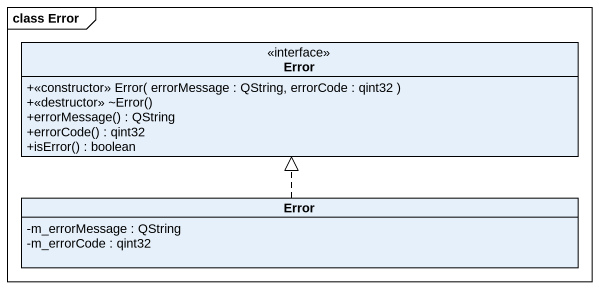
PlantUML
@startuml
mainframe class Error
hide circle
hide empty members
skinparam classAttributeIconSize 0
interface Error {
  +<<constructor>> Error( errorMessage : QString, errorCode : qint32 )
  +<<destructor>> ~Error()
  +errorMessage() : QString
  +errorCode() : qint32
  +isError() : boolean
}
class "Error" as Error_2 {
  -m_errorMessage : QString
  -m_errorCode : qint32
}
Error_2 .up.|> Error
@enduml
